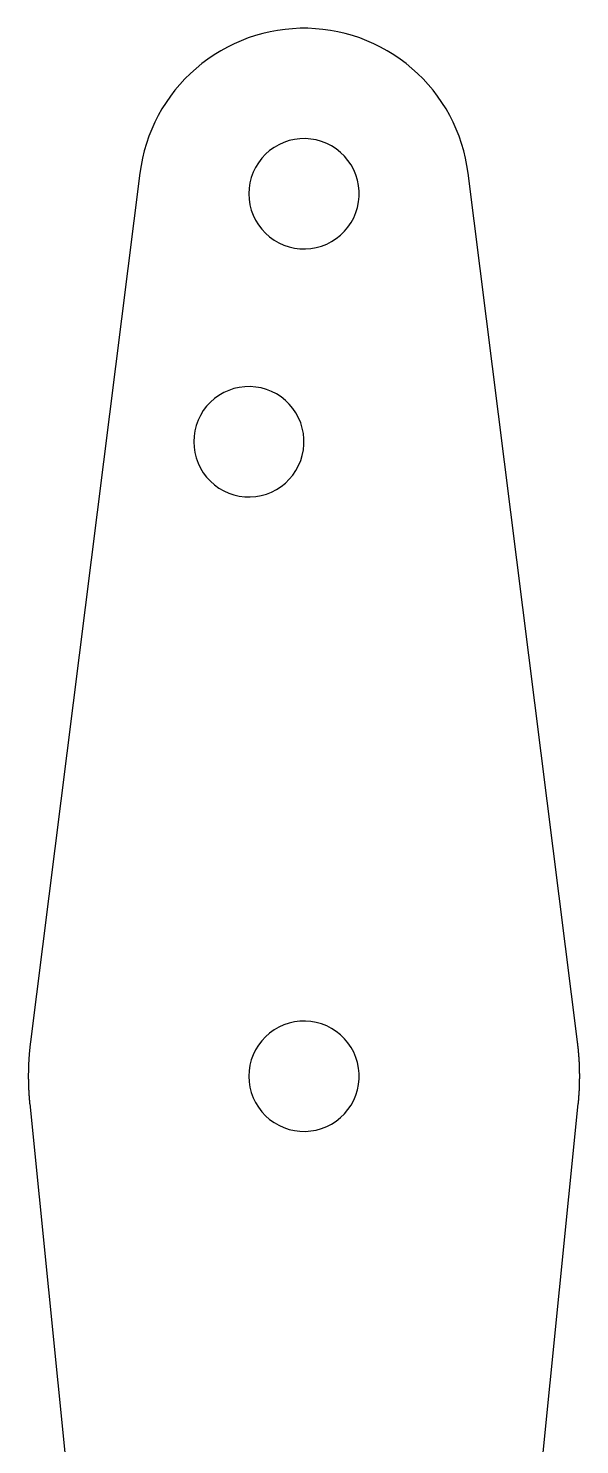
# Model space of a CAD drawing. Extents: x 0 to 1.02, y 0 to 1.69.
# Drawn here: x 0 to 0.329, y 0.845 to 1.69 of the extents above; entities that cross this region are included whole.
import ezdxf

# ---------------------------------------------------------------- set-up
doc = ezdxf.new("R2010")
doc.units = 0
doc.layers.add('FRONT', color=7, linetype='CONTINUOUS')

msp = doc.modelspace()

# ---------------------------------------------------------------- linework, layer by layer
at = {"layer": 'FRONT'}
for p, q in [((0.162252, 1.689884), (0.157728, 1.689676)), ((0.166781, 1.689884), (0.162252, 1.689884)), ((0.171306, 1.689676), (0.166781, 1.689884)), ((0.126984, 1.682496), (0.122836, 1.680678)), ((0.131212, 1.684122), (0.126984, 1.682496)), ((0.135509, 1.685552), (0.131212, 1.684122)), ((0.139868, 1.686783), (0.135509, 1.685552)), ((0.144278, 1.687813), (0.139868, 1.686783)), ((0.148731, 1.68864), (0.144278, 1.687813)), ((0.153218, 1.689261), (0.148731, 1.68864)), ((0.157728, 1.689676), (0.153218, 1.689261)), ((0.175816, 1.689261), (0.171306, 1.689676)), ((0.180302, 1.68864), (0.175816, 1.689261)), ((0.184755, 1.687813), (0.180302, 1.68864)), ((0.189166, 1.686783), (0.184755, 1.687813)), ((0.193525, 1.685552), (0.189166, 1.686783)), ((0.197822, 1.684122), (0.193525, 1.685552)), ((0.20205, 1.682496), (0.197822, 1.684122)), ((0.206198, 1.680678), (0.20205, 1.682496)), ((0.110951, 1.674112), (0.107204, 1.671567)), ((0.114811, 1.676482), (0.110951, 1.674112)), ((0.118775, 1.678672), (0.114811, 1.676482)), ((0.122836, 1.680678), (0.118775, 1.678672)), ((0.210259, 1.678672), (0.206198, 1.680678)), ((0.214223, 1.676482), (0.210259, 1.678672)), ((0.218083, 1.674112), (0.214223, 1.676482)), ((0.22183, 1.671567), (0.218083, 1.674112)), ((0.10008, 1.665977), (0.096717, 1.662942)), ((0.103578, 1.668854), (0.10008, 1.665977)), ((0.107204, 1.671567), (0.103578, 1.668854)), ((0.225456, 1.668854), (0.22183, 1.671567)), ((0.228954, 1.665977), (0.225456, 1.668854)), ((0.232316, 1.662942), (0.228954, 1.665977)), ((0.090428, 1.656427), (0.087514, 1.652959)), ((0.093498, 1.659757), (0.090428, 1.656427)), ((0.096717, 1.662942), (0.093498, 1.659757)), ((0.235536, 1.659757), (0.232316, 1.662942)), ((0.238606, 1.656427), (0.235536, 1.659757)), ((0.24152, 1.652959), (0.238606, 1.656427)), ((0.084762, 1.649362), (0.082178, 1.645642)), ((0.087514, 1.652959), (0.084762, 1.649362)), ((0.244272, 1.649362), (0.24152, 1.652959)), ((0.246856, 1.645642), (0.244272, 1.649362)), ((0.079767, 1.641808), (0.077535, 1.637867)), ((0.082178, 1.645642), (0.079767, 1.641808)), ((0.249267, 1.641808), (0.246856, 1.645642)), ((0.251499, 1.637867), (0.249267, 1.641808)), ((0.075486, 1.633828), (0.073624, 1.629699)), ((0.077535, 1.637867), (0.075486, 1.633828)), ((0.253548, 1.633828), (0.251499, 1.637867)), ((0.25541, 1.629699), (0.253548, 1.633828)), ((0.071954, 1.625489), (0.070478, 1.621207)), ((0.073624, 1.629699), (0.071954, 1.625489)), ((0.155605, 1.622874), (0.152496, 1.621829)), ((0.158803, 1.623604), (0.155605, 1.622874)), ((0.162058, 1.624011), (0.158803, 1.623604)), ((0.165337, 1.624093), (0.162058, 1.624011)), ((0.168608, 1.623848), (0.165337, 1.624093)), ((0.171839, 1.623278), (0.168608, 1.623848)), ((0.174996, 1.62239), (0.171839, 1.623278)), ((0.17805, 1.621192), (0.174996, 1.62239)), ((0.25708, 1.625489), (0.25541, 1.629699)), ((0.258555, 1.621207), (0.25708, 1.625489)), ((0.069201, 1.616862), (0.068124, 1.612462)), ((0.070478, 1.621207), (0.069201, 1.616862)), ((0.141542, 1.614754), (0.139311, 1.61235)), ((0.144002, 1.616925), (0.141542, 1.614754)), ((0.146665, 1.61884), (0.144002, 1.616925)), ((0.149506, 1.62048), (0.146665, 1.61884)), ((0.152496, 1.621829), (0.149506, 1.62048)), ((0.180969, 1.619695), (0.17805, 1.621192)), ((0.183724, 1.617916), (0.180969, 1.619695)), ((0.186289, 1.61587), (0.183724, 1.617916)), ((0.188637, 1.61358), (0.186289, 1.61587)), ((0.259833, 1.616862), (0.258555, 1.621207)), ((0.26091, 1.612462), (0.259833, 1.616862)), ((0.06725, 1.608018), (0.066581, 1.603539)), ((0.068124, 1.612462), (0.06725, 1.608018)), ((0.13562, 1.606936), (0.134197, 1.603981)), ((0.137331, 1.609735), (0.13562, 1.606936)), ((0.139311, 1.61235), (0.137331, 1.609735)), ((0.190745, 1.611067), (0.188637, 1.61358)), ((0.192593, 1.608357), (0.190745, 1.611067)), ((0.194162, 1.605476), (0.192593, 1.608357)), ((0.195436, 1.602454), (0.194162, 1.605476)), ((0.261784, 1.608018), (0.26091, 1.612462)), ((0.262453, 1.603539), (0.261784, 1.608018)), ((0.066581, 1.603539), (0.00129, 1.085311)), ((0.132266, 1.59772), (0.131777, 1.594476)), ((0.133075, 1.600898), (0.132266, 1.59772)), ((0.134197, 1.603981), (0.133075, 1.600898)), ((0.196403, 1.599319), (0.195436, 1.602454)), ((0.197053, 1.596104), (0.196403, 1.599319)), ((0.327743, 1.085311), (0.262453, 1.603539)), ((0.131777, 1.594476), (0.131613, 1.5912)), ((0.131613, 1.5912), (0.131777, 1.587924)), ((0.197379, 1.59284), (0.197053, 1.596104)), ((0.197053, 1.586296), (0.197379, 1.58956)), ((0.197379, 1.58956), (0.197379, 1.59284)), ((0.131777, 1.587924), (0.132266, 1.58468)), ((0.132266, 1.58468), (0.133075, 1.581502)), ((0.133075, 1.581502), (0.134197, 1.578419)), ((0.195436, 1.579946), (0.196403, 1.583081)), ((0.196403, 1.583081), (0.197053, 1.586296)), ((0.134197, 1.578419), (0.13562, 1.575464)), ((0.13562, 1.575464), (0.137331, 1.572665)), ((0.137331, 1.572665), (0.139311, 1.57005)), ((0.190745, 1.571333), (0.192593, 1.574043)), ((0.192593, 1.574043), (0.194162, 1.576924)), ((0.194162, 1.576924), (0.195436, 1.579946)), ((0.139311, 1.57005), (0.141542, 1.567646)), ((0.141542, 1.567646), (0.144002, 1.565475)), ((0.144002, 1.565475), (0.146665, 1.56356)), ((0.146665, 1.56356), (0.149506, 1.56192)), ((0.180969, 1.562705), (0.183724, 1.564485)), ((0.183724, 1.564485), (0.186289, 1.56653)), ((0.186289, 1.56653), (0.188637, 1.56882)), ((0.188637, 1.56882), (0.190745, 1.571333)), ((0.149506, 1.56192), (0.152496, 1.560571)), ((0.152496, 1.560571), (0.155605, 1.559526)), ((0.155605, 1.559526), (0.158803, 1.558797)), ((0.158803, 1.558797), (0.162058, 1.558389)), ((0.162058, 1.558389), (0.165337, 1.558307)), ((0.165337, 1.558307), (0.168608, 1.558552)), ((0.168608, 1.558552), (0.171839, 1.559122)), ((0.171839, 1.559122), (0.174996, 1.56001)), ((0.174996, 1.56001), (0.17805, 1.561208)), ((0.17805, 1.561208), (0.180969, 1.562705)), ((0.113762, 1.470906), (0.111099, 1.468991)), ((0.116603, 1.472546), (0.113762, 1.470906)), ((0.119593, 1.473895), (0.116603, 1.472546)), ((0.122702, 1.47494), (0.119593, 1.473895)), ((0.1259, 1.47567), (0.122702, 1.47494)), ((0.129155, 1.476078), (0.1259, 1.47567)), ((0.132434, 1.47616), (0.129155, 1.476078)), ((0.135705, 1.475914), (0.132434, 1.47616)), ((0.138935, 1.475345), (0.135705, 1.475914)), ((0.142093, 1.474456), (0.138935, 1.475345)), ((0.145146, 1.473258), (0.142093, 1.474456)), ((0.148065, 1.471762), (0.145146, 1.473258)), ((0.150821, 1.469982), (0.148065, 1.471762)), ((0.104427, 1.461802), (0.102717, 1.459003)), ((0.106408, 1.464416), (0.104427, 1.461802)), ((0.108639, 1.466821), (0.106408, 1.464416)), ((0.111099, 1.468991), (0.108639, 1.466821)), ((0.153385, 1.467937), (0.150821, 1.469982)), ((0.155733, 1.465646), (0.153385, 1.467937)), ((0.157842, 1.463134), (0.155733, 1.465646)), ((0.15969, 1.460423), (0.157842, 1.463134)), ((0.101294, 1.456047), (0.100172, 1.452965)), ((0.102717, 1.459003), (0.101294, 1.456047)), ((0.161258, 1.457543), (0.15969, 1.460423)), ((0.162533, 1.45452), (0.161258, 1.457543)), ((0.163499, 1.451386), (0.162533, 1.45452)), ((0.098874, 1.446543), (0.09871, 1.443266)), ((0.099362, 1.449786), (0.098874, 1.446543)), ((0.100172, 1.452965), (0.099362, 1.449786)), ((0.164149, 1.44817), (0.163499, 1.451386)), ((0.164476, 1.444907), (0.164149, 1.44817)), ((0.164476, 1.441626), (0.164476, 1.444907)), ((0.09871, 1.443266), (0.098874, 1.43999)), ((0.098874, 1.43999), (0.099362, 1.436747)), ((0.099362, 1.436747), (0.100172, 1.433568)), ((0.163499, 1.435147), (0.164149, 1.438362)), ((0.164149, 1.438362), (0.164476, 1.441626)), ((0.100172, 1.433568), (0.101294, 1.430486)), ((0.101294, 1.430486), (0.102717, 1.42753)), ((0.15969, 1.42611), (0.161258, 1.42899)), ((0.161258, 1.42899), (0.162533, 1.432013)), ((0.162533, 1.432013), (0.163499, 1.435147)), ((0.102717, 1.42753), (0.104427, 1.424731)), ((0.104427, 1.424731), (0.106408, 1.422117)), ((0.106408, 1.422117), (0.108639, 1.419712)), ((0.108639, 1.419712), (0.111099, 1.417542)), ((0.153385, 1.418596), (0.155733, 1.420887)), ((0.155733, 1.420887), (0.157842, 1.423399)), ((0.157842, 1.423399), (0.15969, 1.42611)), ((0.111099, 1.417542), (0.113762, 1.415627)), ((0.113762, 1.415627), (0.116603, 1.413987)), ((0.116603, 1.413987), (0.119593, 1.412638)), ((0.119593, 1.412638), (0.122702, 1.411593)), ((0.122702, 1.411593), (0.1259, 1.410863)), ((0.135705, 1.410618), (0.138935, 1.411188)), ((0.138935, 1.411188), (0.142093, 1.412076)), ((0.142093, 1.412076), (0.145146, 1.413275)), ((0.145146, 1.413275), (0.148065, 1.414771)), ((0.148065, 1.414771), (0.150821, 1.416551)), ((0.150821, 1.416551), (0.153385, 1.418596)), ((0.1259, 1.410863), (0.129155, 1.410455)), ((0.129155, 1.410455), (0.132434, 1.410373)), ((0.132434, 1.410373), (0.135705, 1.410618)), ((0.144002, 1.090471), (0.141542, 1.088301)), ((0.146665, 1.092386), (0.144002, 1.090471)), ((0.149506, 1.094026), (0.146665, 1.092386)), ((0.152496, 1.095375), (0.149506, 1.094026)), ((0.155605, 1.09642), (0.152496, 1.095375)), ((0.158803, 1.09715), (0.155605, 1.09642)), ((0.162058, 1.097557), (0.158803, 1.09715)), ((0.165337, 1.097639), (0.162058, 1.097557)), ((0.168608, 1.097394), (0.165337, 1.097639)), ((0.171839, 1.096825), (0.168608, 1.097394)), ((0.174996, 1.095936), (0.171839, 1.096825)), ((0.17805, 1.094738), (0.174996, 1.095936)), ((0.180969, 1.093241), (0.17805, 1.094738)), ((0.183724, 1.091462), (0.180969, 1.093241)), ((0.186289, 1.089416), (0.183724, 1.091462)), ((0.000879, 1.081734), (0.000846, 1.081409)), ((0.000914, 1.08206), (0.000879, 1.081734)), ((0.000948, 1.082385), (0.000914, 1.08206)), ((0.000984, 1.08271), (0.000948, 1.082385)), ((0.00102, 1.083036), (0.000984, 1.08271)), ((0.001057, 1.083361), (0.00102, 1.083036)), ((0.001094, 1.083686), (0.001057, 1.083361)), ((0.001132, 1.084011), (0.001094, 1.083686)), ((0.001171, 1.084336), (0.001132, 1.084011)), ((0.00121, 1.084661), (0.001171, 1.084336)), ((0.00125, 1.084986), (0.00121, 1.084661)), ((0.00129, 1.085311), (0.00125, 1.084986)), ((0.137331, 1.083281), (0.13562, 1.080482)), ((0.139311, 1.085896), (0.137331, 1.083281)), ((0.141542, 1.088301), (0.139311, 1.085896)), ((0.188637, 1.087126), (0.186289, 1.089416)), ((0.190745, 1.084613), (0.188637, 1.087126)), ((0.192593, 1.081903), (0.190745, 1.084613)), ((0.194162, 1.079022), (0.192593, 1.081903)), ((0.327816, 1.084726), (0.327743, 1.085311)), ((0.327886, 1.084142), (0.327816, 1.084726)), ((0.327955, 1.083557), (0.327886, 1.084142)), ((0.328021, 1.082972), (0.327955, 1.083557)), ((0.328085, 1.082386), (0.328021, 1.082972)), ((0.328147, 1.081801), (0.328085, 1.082386)), ((0.328207, 1.081215), (0.328147, 1.081801)), ((0.00022, 1.073252), (0.000203, 1.072925)), ((0.000237, 1.073578), (0.00022, 1.073252)), ((0.000255, 1.073905), (0.000237, 1.073578)), ((0.000274, 1.074232), (0.000255, 1.073905)), ((0.000293, 1.074559), (0.000274, 1.074232)), ((0.000313, 1.074885), (0.000293, 1.074559)), ((0.000333, 1.075212), (0.000313, 1.074885)), ((0.000354, 1.075539), (0.000333, 1.075212)), ((0.000376, 1.075865), (0.000354, 1.075539)), ((0.000399, 1.076192), (0.000376, 1.075865)), ((0.000422, 1.076518), (0.000399, 1.076192)), ((0.000445, 1.076844), (0.000422, 1.076518)), ((0.00047, 1.077171), (0.000445, 1.076844)), ((0.000495, 1.077497), (0.00047, 1.077171)), ((0.000521, 1.077823), (0.000495, 1.077497)), ((0.000547, 1.07815), (0.000521, 1.077823)), ((0.000574, 1.078476), (0.000547, 1.07815)), ((0.000602, 1.078802), (0.000574, 1.078476)), ((0.00063, 1.079128), (0.000602, 1.078802)), ((0.000659, 1.079454), (0.00063, 1.079128)), ((0.000688, 1.07978), (0.000659, 1.079454)), ((0.000719, 1.080106), (0.000688, 1.07978)), ((0.000749, 1.080432), (0.000719, 1.080106)), ((0.000781, 1.080757), (0.000749, 1.080432)), ((0.000813, 1.081083), (0.000781, 1.080757)), ((0.000846, 1.081409), (0.000813, 1.081083)), ((0.133075, 1.074445), (0.132266, 1.071266)), ((0.134197, 1.077527), (0.133075, 1.074445)), ((0.13562, 1.080482), (0.134197, 1.077527)), ((0.195436, 1.076), (0.194162, 1.079022)), ((0.196403, 1.072865), (0.195436, 1.076)), ((0.328265, 1.080629), (0.328207, 1.081215)), ((0.328321, 1.080043), (0.328265, 1.080629)), ((0.328375, 1.079456), (0.328321, 1.080043)), ((0.328426, 1.07887), (0.328375, 1.079456)), ((0.328476, 1.078283), (0.328426, 1.07887)), ((0.328523, 1.077696), (0.328476, 1.078283)), ((0.328569, 1.077109), (0.328523, 1.077696)), ((0.328612, 1.076522), (0.328569, 1.077109)), ((0.328653, 1.075934), (0.328612, 1.076522)), ((0.328692, 1.075347), (0.328653, 1.075934)), ((0.328729, 1.074759), (0.328692, 1.075347)), ((0.328763, 1.074171), (0.328729, 1.074759)), ((0.328796, 1.073583), (0.328763, 1.074171)), ((0.328827, 1.072995), (0.328796, 1.073583)), ((0.000001, 1.065401), (0, 1.065073)), ((0, 1.065073), (0, 1.064746)), ((0, 1.064746), (0, 1.064485)), ((0.000003, 1.065728), (0.000001, 1.065401)), ((0.000005, 1.066055), (0.000003, 1.065728)), ((0.000008, 1.066382), (0.000005, 1.066055)), ((0.000012, 1.06671), (0.000008, 1.066382)), ((0.000016, 1.067037), (0.000012, 1.06671)), ((0.000021, 1.067364), (0.000016, 1.067037)), ((0.000026, 1.067691), (0.000021, 1.067364)), ((0.000033, 1.068019), (0.000026, 1.067691)), ((0.000039, 1.068346), (0.000033, 1.068019)), ((0.000047, 1.068673), (0.000039, 1.068346)), ((0.000055, 1.069), (0.000047, 1.068673)), ((0.000064, 1.069327), (0.000055, 1.069)), ((0.000073, 1.069655), (0.000064, 1.069327)), ((0.000083, 1.069982), (0.000073, 1.069655)), ((0.000094, 1.070309), (0.000083, 1.069982)), ((0.000105, 1.070636), (0.000094, 1.070309)), ((0.000118, 1.070963), (0.000105, 1.070636)), ((0.00013, 1.07129), (0.000118, 1.070963)), ((0.000144, 1.071617), (0.00013, 1.07129)), ((0.000158, 1.071944), (0.000144, 1.071617)), ((0.000172, 1.072271), (0.000158, 1.071944)), ((0.000187, 1.072598), (0.000172, 1.072271)), ((0.000203, 1.072925), (0.000187, 1.072598)), ((0.131777, 1.068022), (0.131613, 1.064746)), ((0.131613, 1.064746), (0.131777, 1.06147)), ((0.132266, 1.071266), (0.131777, 1.068022)), ((0.197053, 1.06965), (0.196403, 1.072865)), ((0.197379, 1.066386), (0.197053, 1.06965)), ((0.197379, 1.063106), (0.197379, 1.066386)), ((0.328855, 1.072407), (0.328827, 1.072995)), ((0.328882, 1.071819), (0.328855, 1.072407)), ((0.328906, 1.07123), (0.328882, 1.071819)), ((0.328928, 1.070642), (0.328906, 1.07123)), ((0.328948, 1.070054), (0.328928, 1.070642)), ((0.328966, 1.069465), (0.328948, 1.070054)), ((0.328982, 1.068876), (0.328966, 1.069465)), ((0.328996, 1.068288), (0.328982, 1.068876)), ((0.329007, 1.067699), (0.328996, 1.068288)), ((0.329017, 1.06711), (0.329007, 1.067699)), ((0.329024, 1.066521), (0.329017, 1.06711)), ((0.329029, 1.065932), (0.329024, 1.066521)), ((0.329033, 1.065344), (0.329029, 1.065932)), ((0.329034, 1.064755), (0.329033, 1.065344)), ((0.329033, 1.064166), (0.329034, 1.064755)), ((0, 1.064485), (0.000001, 1.064223)), ((0.000001, 1.064223), (0.000002, 1.063961)), ((0.000002, 1.063961), (0.000003, 1.0637)), ((0.000003, 1.0637), (0.000005, 1.063438)), ((0.000005, 1.063438), (0.000007, 1.063177)), ((0.000007, 1.063177), (0.00001, 1.062915)), ((0.00001, 1.062915), (0.000013, 1.062654)), ((0.000013, 1.062654), (0.000017, 1.062392)), ((0.000017, 1.062392), (0.000021, 1.06213)), ((0.000021, 1.06213), (0.000025, 1.061869)), ((0.000025, 1.061869), (0.00003, 1.061607)), ((0.00003, 1.061607), (0.000035, 1.061346)), ((0.000035, 1.061346), (0.000041, 1.061084)), ((0.000041, 1.061084), (0.000047, 1.060823)), ((0.000047, 1.060823), (0.000053, 1.060561)), ((0.000053, 1.060561), (0.00006, 1.0603)), ((0.00006, 1.0603), (0.000067, 1.060038)), ((0.000067, 1.060038), (0.000075, 1.059777)), ((0.000075, 1.059777), (0.000083, 1.059516)), ((0.000083, 1.059516), (0.000092, 1.059254)), ((0.000092, 1.059254), (0.000101, 1.058993)), ((0.000101, 1.058993), (0.00011, 1.058731)), ((0.00011, 1.058731), (0.00012, 1.05847)), ((0.00012, 1.05847), (0.00013, 1.058208)), ((0.00013, 1.058208), (0.000141, 1.057947)), ((0.000141, 1.057947), (0.000152, 1.057686)), ((0.000152, 1.057686), (0.000163, 1.057424)), ((0.000163, 1.057424), (0.000175, 1.057163)), ((0.000175, 1.057163), (0.000187, 1.056902)), ((0.000187, 1.056902), (0.0002, 1.056641)), ((0.0002, 1.056641), (0.000213, 1.056379)), ((0.000213, 1.056379), (0.000226, 1.056118)), ((0.131777, 1.06147), (0.132266, 1.058226)), ((0.132266, 1.058226), (0.133075, 1.055048)), ((0.195436, 1.053493), (0.196403, 1.056627)), ((0.196403, 1.056627), (0.197053, 1.059842)), ((0.197053, 1.059842), (0.197379, 1.063106)), ((0.328797, 1.055926), (0.328828, 1.056514)), ((0.328828, 1.056514), (0.328856, 1.057102)), ((0.328856, 1.057102), (0.328882, 1.057691)), ((0.328882, 1.057691), (0.328907, 1.058279)), ((0.328907, 1.058279), (0.328929, 1.058867)), ((0.328929, 1.058867), (0.328949, 1.059456)), ((0.328949, 1.059456), (0.328966, 1.060045)), ((0.328966, 1.060045), (0.328982, 1.060633)), ((0.328982, 1.060633), (0.328996, 1.061222)), ((0.328996, 1.061222), (0.329007, 1.061811)), ((0.329007, 1.061811), (0.329017, 1.062399)), ((0.329017, 1.062399), (0.329024, 1.062988)), ((0.329024, 1.062988), (0.32903, 1.063577)), ((0.32903, 1.063577), (0.329033, 1.064166)), ((0.000226, 1.056118), (0.00024, 1.055857)), ((0.00024, 1.055857), (0.000255, 1.055596)), ((0.000255, 1.055596), (0.000269, 1.055335)), ((0.000269, 1.055335), (0.000285, 1.055073)), ((0.000285, 1.055073), (0.0003, 1.054812)), ((0.0003, 1.054812), (0.000316, 1.054551)), ((0.000316, 1.054551), (0.000333, 1.05429)), ((0.000333, 1.05429), (0.000349, 1.054029)), ((0.000349, 1.054029), (0.000367, 1.053768)), ((0.000367, 1.053768), (0.000384, 1.053507)), ((0.000384, 1.053507), (0.000402, 1.053246)), ((0.000402, 1.053246), (0.000421, 1.052985)), ((0.000421, 1.052985), (0.00044, 1.052724)), ((0.00044, 1.052724), (0.000459, 1.052464)), ((0.000459, 1.052464), (0.000479, 1.052203)), ((0.000479, 1.052203), (0.000499, 1.051942)), ((0.000499, 1.051942), (0.00052, 1.051681)), ((0.00052, 1.051681), (0.000541, 1.05142)), ((0.000541, 1.05142), (0.000562, 1.05116)), ((0.000562, 1.05116), (0.000584, 1.050899)), ((0.000584, 1.050899), (0.000606, 1.050638)), ((0.000606, 1.050638), (0.000629, 1.050378)), ((0.000629, 1.050378), (0.000652, 1.050117)), ((0.000652, 1.050117), (0.000675, 1.049857)), ((0.000675, 1.049857), (0.000699, 1.049596)), ((0.000699, 1.049596), (0.000723, 1.049336)), ((0.000723, 1.049336), (0.000748, 1.049075)), ((0.000748, 1.049075), (0.000773, 1.048815)), ((0.000773, 1.048815), (0.000799, 1.048555)), ((0.000799, 1.048555), (0.000825, 1.048294)), ((0.000825, 1.048294), (0.066301, 0.396808)), ((0.133075, 1.055048), (0.134197, 1.051965)), ((0.134197, 1.051965), (0.13562, 1.04901)), ((0.13562, 1.04901), (0.137331, 1.046211)), ((0.192593, 1.047589), (0.194162, 1.05047)), ((0.194162, 1.05047), (0.195436, 1.053493)), ((0.282046, 0.588982), (0.328209, 1.048294)), ((0.328209, 1.048294), (0.328267, 1.04888)), ((0.328267, 1.04888), (0.328323, 1.049467)), ((0.328323, 1.049467), (0.328376, 1.050053)), ((0.328376, 1.050053), (0.328428, 1.05064)), ((0.328428, 1.05064), (0.328477, 1.051226)), ((0.328477, 1.051226), (0.328525, 1.051813)), ((0.328525, 1.051813), (0.32857, 1.0524)), ((0.32857, 1.0524), (0.328613, 1.052988)), ((0.328613, 1.052988), (0.328654, 1.053575)), ((0.328654, 1.053575), (0.328693, 1.054163)), ((0.328693, 1.054163), (0.32873, 1.05475)), ((0.32873, 1.05475), (0.328764, 1.055338)), ((0.328764, 1.055338), (0.328797, 1.055926)), ((0.137331, 1.046211), (0.139311, 1.043596)), ((0.139311, 1.043596), (0.141542, 1.041192)), ((0.141542, 1.041192), (0.144002, 1.039021)), ((0.183724, 1.038031), (0.186289, 1.040076)), ((0.186289, 1.040076), (0.188637, 1.042366)), ((0.188637, 1.042366), (0.190745, 1.044879)), ((0.190745, 1.044879), (0.192593, 1.047589)), ((0.144002, 1.039021), (0.146665, 1.037106)), ((0.146665, 1.037106), (0.149506, 1.035466)), ((0.149506, 1.035466), (0.152496, 1.034117)), ((0.152496, 1.034117), (0.155605, 1.033073)), ((0.155605, 1.033073), (0.158803, 1.032343)), ((0.158803, 1.032343), (0.162058, 1.031935)), ((0.162058, 1.031935), (0.165337, 1.031853)), ((0.165337, 1.031853), (0.168608, 1.032098)), ((0.168608, 1.032098), (0.171839, 1.032668)), ((0.171839, 1.032668), (0.174996, 1.033556)), ((0.174996, 1.033556), (0.17805, 1.034755)), ((0.17805, 1.034755), (0.180969, 1.036251)), ((0.180969, 1.036251), (0.183724, 1.038031))]:
    msp.add_line(p, q, dxfattribs=at)

doc.saveas('drawing.dxf')
